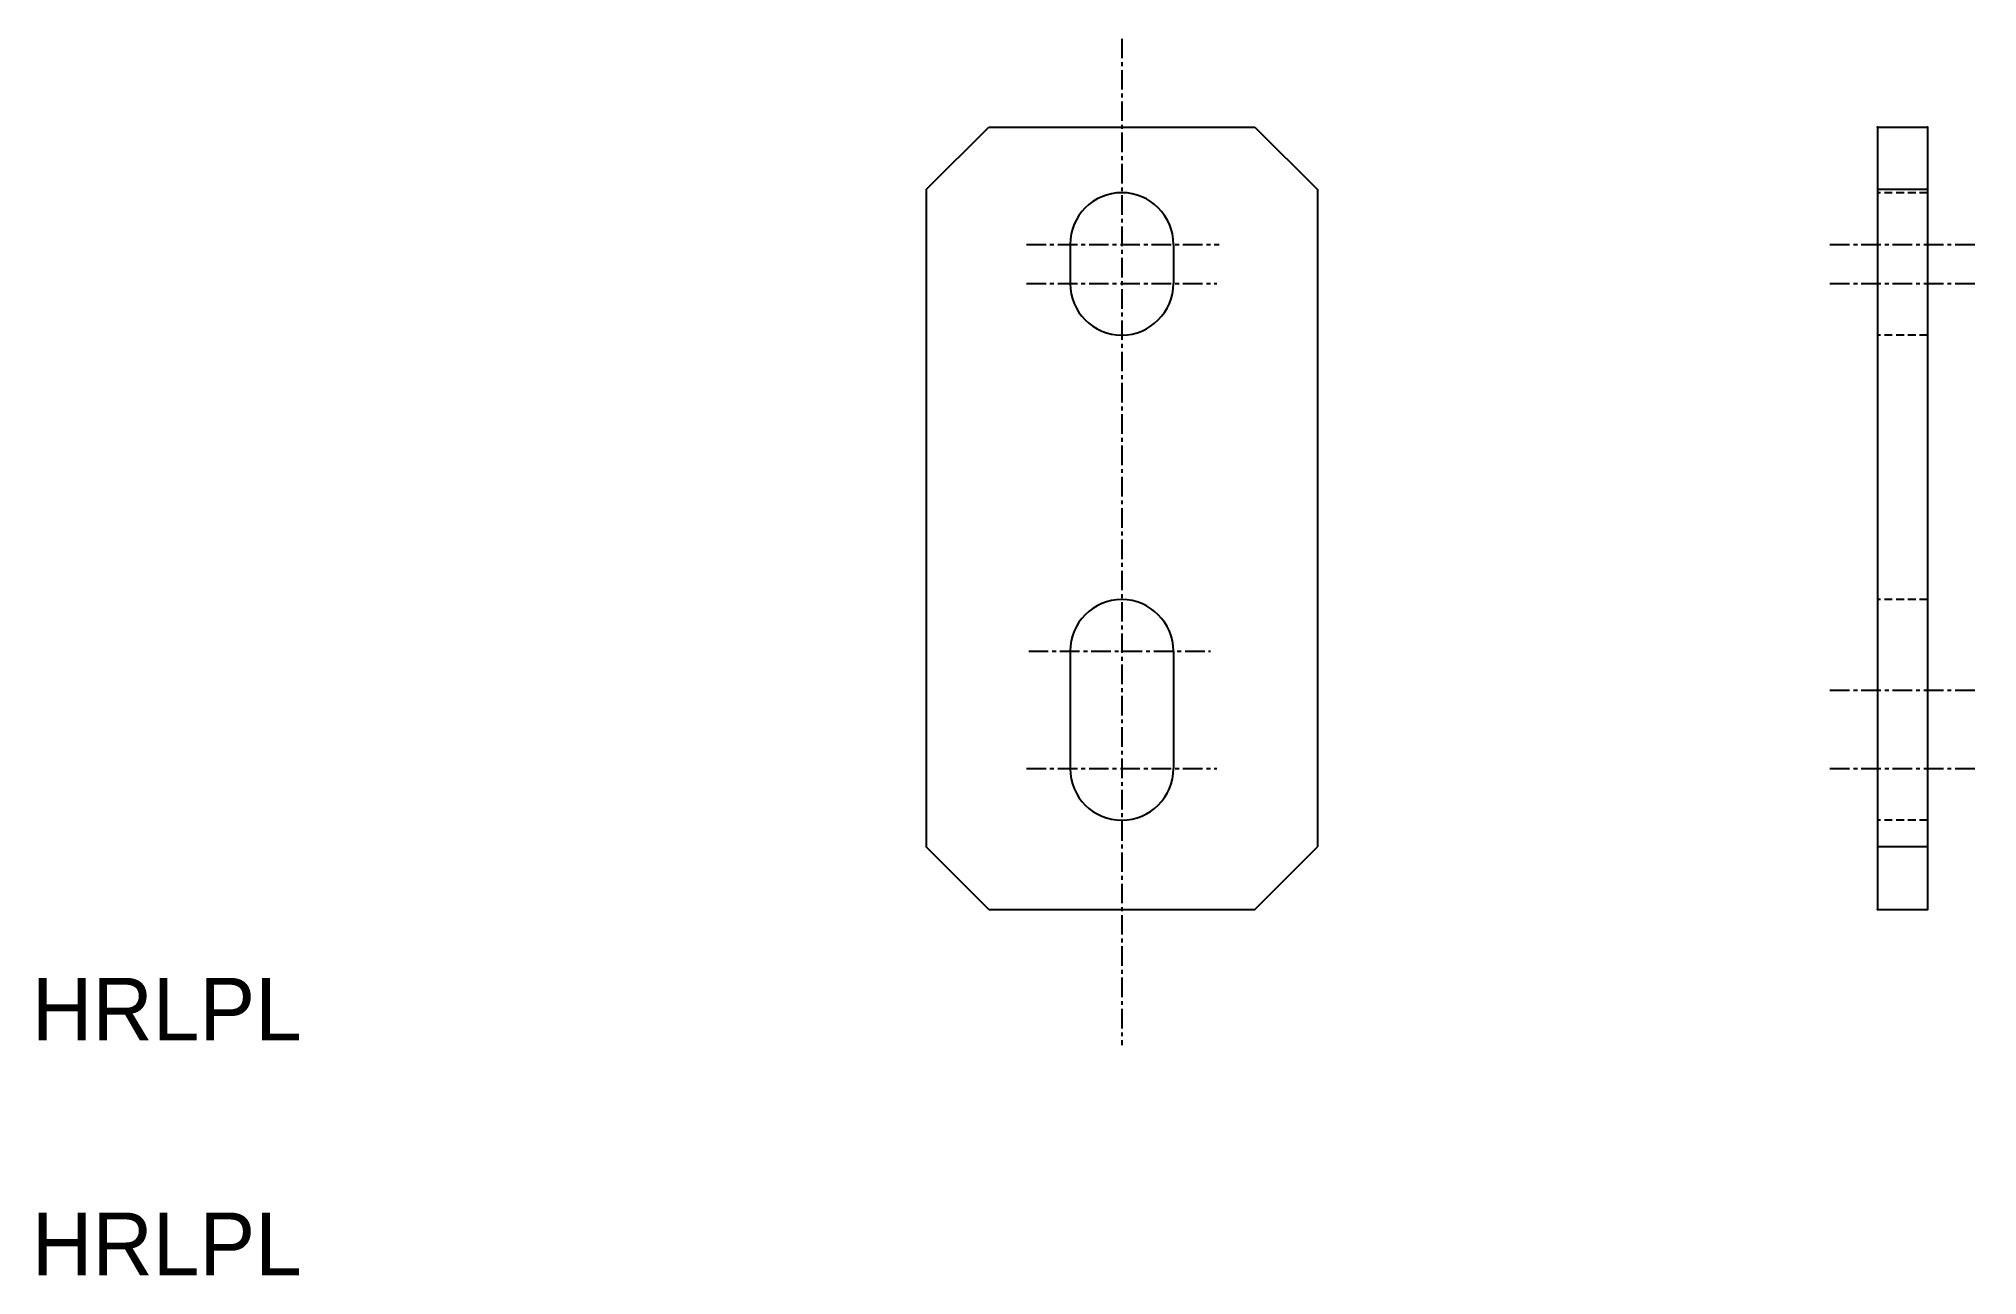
# Model space of a CAD drawing. Extents: x 142 to 266, y 121 to 200.
import ezdxf

# ---------------------------------------------------------------- set-up
doc = ezdxf.new("R2010")
doc.units = 0
doc.linetypes.add('CENTER', pattern=[2, 1.25, -0.25, 0.25, -0.25])
doc.linetypes.add('DASHED', pattern=[0.75, 0.5, -0.25])
doc.layers.get('0').update_dxf_attribs({"linetype": 'CONTINUOUS'})
doc.layers.add('CENTER', color=1, linetype='CENTER')

msp = doc.modelspace()

# ---------------------------------------------------------------- linework, layer by layer
at = {"color": 7, "linetype": 'CONTINUOUS'}
for p, q in [((198.75, 190.05), (202.75, 194.05)), ((202.75, 194.05), (219.75, 194.05)), ((219.75, 194.05), (223.75, 190.05)), ((259.54, 194.05), (259.54, 144.05)), ((259.54, 194.05), (262.74, 194.05)), ((262.74, 194.05), (262.74, 144.05)), ((198.75, 190.05), (198.75, 148.05)), ((223.75, 190.05), (223.75, 148.05)), ((262.74, 190.05), (259.54, 190.05)), ((207.95, 186.55), (207.95, 184.05)), ((214.55, 186.55), (214.55, 184.05)), ((207.95, 160.55), (207.95, 153.05)), ((214.55, 160.55), (214.55, 153.05)), ((202.75, 144.05), (198.75, 148.05)), ((219.75, 144.05), (223.75, 148.05)), ((262.74, 148.05), (259.54, 148.05)), ((202.75, 144.05), (219.75, 144.05)), ((207, 144.05), (207, 144.05)), ((211.25, 144.05), (211.25, 144.05)), ((259.54, 144.05), (262.74, 144.05))]:
    msp.add_line(p, q, dxfattribs=at)
at = {"color": 3, "linetype": 'DASHED'}
for p, q in [((262.74, 189.85), (259.54, 189.85)), ((262.74, 180.75), (259.54, 180.75)), ((262.74, 163.85), (259.54, 163.85)), ((262.74, 149.75), (259.54, 149.75))]:
    msp.add_line(p, q, dxfattribs=at)
at = {"color": 7, "linetype": 'CONTINUOUS'}
for centre, start, end in [((211.25, 186.55), 0, 180), ((211.25, 184.05), 180, 0), ((211.25, 160.55), 0, 180), ((211.25, 153.05), 180, 0)]:
    msp.add_arc(centre, 3.3, start, end, dxfattribs=at)
for p in [(259.54, 194.05), (262.74, 194.05), (259.54, 144.05), (262.74, 144.05)]:
    msp.add_point(p, dxfattribs=at)
at = {"layer": 'CENTER', "color": 1, "linetype": 'CENTER'}
for p, q in [((211.25, 199.69), (211.25, 135.37)), ((205.16, 186.55), (217.47, 186.55)), ((256.51, 186.55), (265.92, 186.55)), ((205.16, 184.05), (217.33, 184.05)), ((256.51, 184.05), (265.92, 184.05)), ((205.3, 160.55), (216.91, 160.55)), ((256.51, 158.05), (265.92, 158.05)), ((205.16, 153.05), (217.33, 153.05)), ((256.51, 153.05), (265.92, 153.05))]:
    msp.add_line(p, q, dxfattribs=at)
msp.add_point((211.25, 160.55), dxfattribs=at)

# ---------------------------------------------------------------- texts
at = {"color": 7, "linetype": 'CONTINUOUS'}
for p in [(141.6, 135.67), (141.6, 120.67)]:
    msp.add_text('HRLPL', height=4, dxfattribs=at).set_placement(p)

doc.saveas('drawing.dxf')
